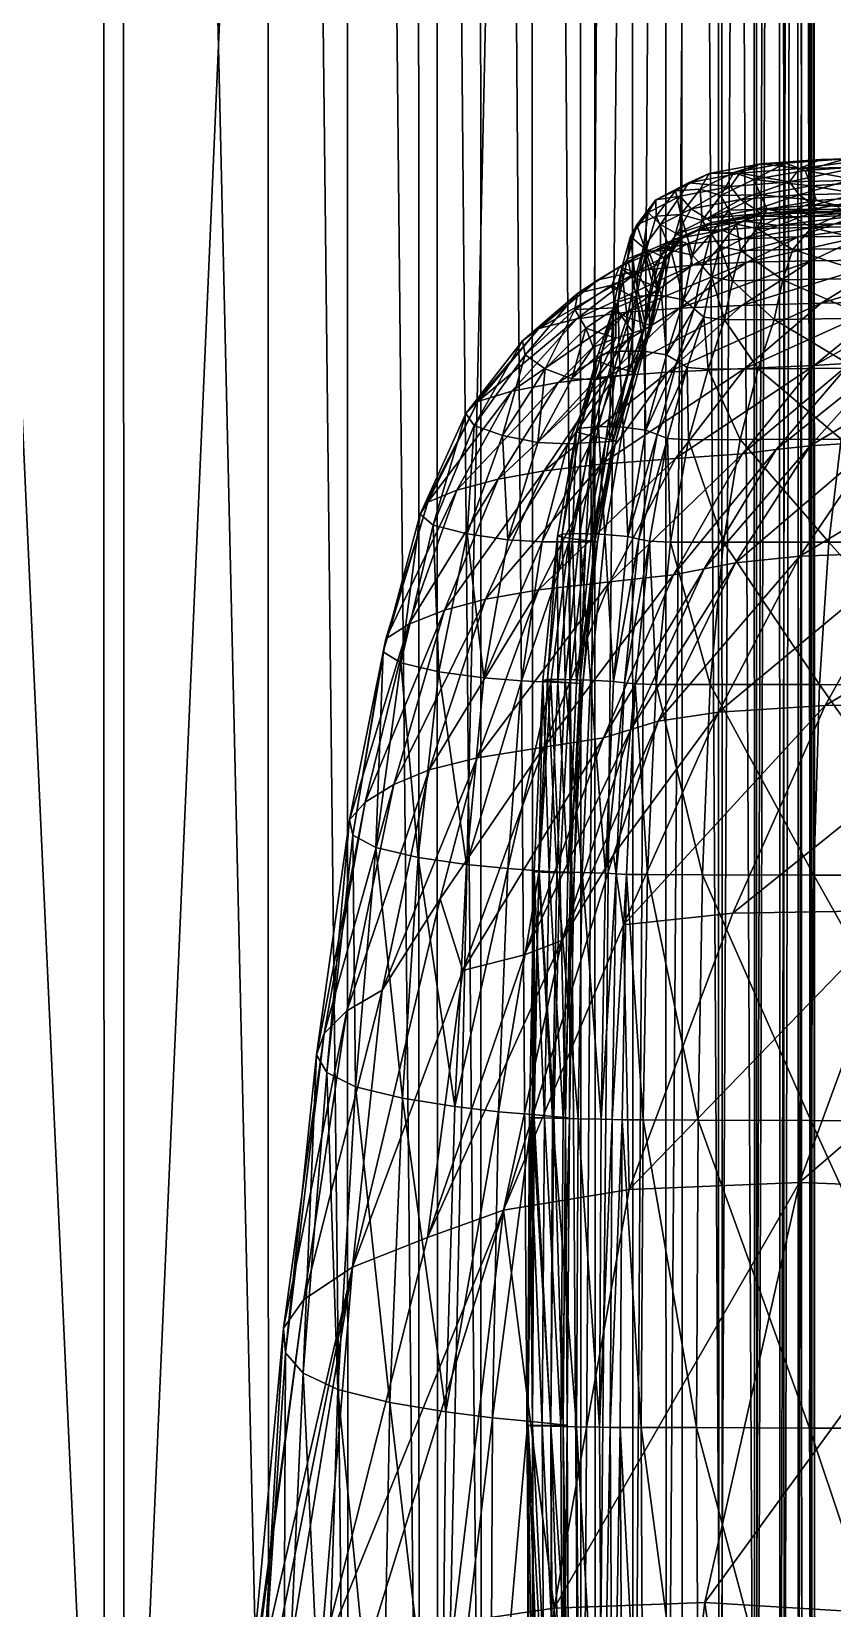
# Model space of a CAD drawing. Header units: centimetres. Extents: x -884 to 884, y -444 to 444.
# Drawn here: x -741.4 to -706.7, y 28.8 to 97.1 of the extents above; entities that cross this region are included whole.
import ezdxf

# ---------------------------------------------------------------- set-up
doc = ezdxf.new("R2010")
doc.units = ezdxf.units.CM
doc.layers.add('fabric', color=7, linetype='Continuous', true_color=0xb8e499)

msp = doc.modelspace()

# ---------------------------------------------------------------- meshes
at = {"layer": 'fabric', "color": 224, "true_color": 0xa00075}
mesh = msp.add_polyface(dxfattribs=at)
corners = [(-758.918, 312.622, -366.916), (-789.669, 312.624, -367.16), (-789.669, 2.63, -367.19), (-820.504, 312.623, -367.043), (-820.508, 2.63, -367.072), (-823.784, 312.623, 291.889), (-797.962, 312.625, 292.599), (-797.963, 2.63, 292.778), (-772.576, 312.622, 291.378), (-772.572, 2.63, 291.551), (-713.946, 312.604, -364.562), (-717.013, 312.605, -365.006), (-716.962, 2.63, -365.027), (-723.84, 312.608, -365.4), (-723.798, 2.63, -365.423), (-842.287, 312.617, -366.689), (-842.302, 2.63, -366.717), (-856.01, 312.611, -366.16), (-856.039, 2.63, -366.185), (-862.666, 312.606, -365.512), (-862.709, 2.63, -365.536), (-865.477, 312.605, -364.688), (-865.531, 2.63, -364.708), (-872.908, 312.605, 278.082), (-868.996, 312.607, 282.78), (-869.056, 2.63, 282.927), (-860.898, 312.611, 286.482), (-860.94, 2.63, 286.643), (-845.295, 312.617, 289.684), (-845.317, 2.63, 289.855), (-823.79, 2.63, 292.066), (-752.375, 312.616, 287.79), (-752.353, 2.63, 287.944), (-738.268, 312.609, 283.799), (-738.226, 2.63, 283.933), (-727.731, 312.605, 278.288), (-724.655, 312.607, 272.339), (-724.586, 2.63, 272.429), (-721.979, 312.611, 264.075), (-721.9, 2.63, 264.136), (-719.753, 312.616, 254.049), (-719.665, 2.63, 254.083), (-717.669, 312.62, 235.183), (-717.575, 2.63, 235.195), (-715.32, 2.63, 200.4), (-715.42, 312.623, 200.401), (-713.288, 312.624, 154.029), (-707.576, 2.63, -287.82), (-707.657, 312.623, -287.818), (-708.093, 312.62, -339.529), (-707.46, 2.63, -220.949), (-707.546, 312.624, -220.948), (-710.035, 312.611, -361.894), (-711.674, 312.606, -363.629), (-711.612, 2.63, -363.645), (-713.89, 2.63, -364.581), (-714.114, 421.617, -364.502), (-708.863, 312.615, -359.041), (-708.79, 2.63, -359.048), (-709.966, 2.63, -361.905), (-867.663, 312.606, -363.629), (-867.725, 2.63, -363.645), (-869.283, 312.611, -361.894), (-869.352, 2.63, -361.905), (-870.396, 312.615, -359.041), (-870.469, 2.63, -359.048), (-870.549, 312.62, -339.494), (-870.626, 2.63, -339.497), (-869.373, 2.63, -287.676), (-869.291, 312.623, -287.675), (-867.74, 312.624, -220.375), (-878.307, 312.624, 166.814), (-879.879, 312.623, 208.23), (-879.985, 2.63, 208.247), (-880.323, 312.62, 237.248), (-880.428, 2.63, 237.277), (-878.193, 312.611, 263.989), (-875.95, 312.607, 271.895), (-876.037, 2.63, 271.999), (-872.983, 2.63, 278.211), (-879.706, 312.616, 254.137), (-879.807, 2.63, 254.188), (-878.289, 2.63, 264.067), (-708.165, 2.63, -91.05), (-708.259, 312.624, -91.049), (-707.75, 312.624, -155.963), (-707.66, 2.63, -155.963), (-711.552, 312.625, 100.394), (-711.45, 2.63, 100.387), (-710.161, 312.625, 40.564), (-710.061, 2.63, 40.559), (-708.966, 2.63, -24.398), (-709.063, 312.624, -24.395), (-872.328, 312.625, 49.743), (-875.538, 312.625, 112.729), (-875.642, 2.63, 112.734), (-878.413, 2.63, 166.823), (-867.552, 2.63, -87.712), (-867.458, 312.624, -87.714), (-869.433, 312.625, -18.371), (-869.53, 2.63, -18.368), (-867.101, 2.63, -154.384), (-867.011, 312.624, -154.385), (-867.826, 2.63, -220.375), (-737.392, 312.615, -366.183), (-737.369, 2.63, -366.209), (-758.913, 2.63, -366.945), (-731.161, 312.605, 281.37), (-731.109, 2.63, 281.494), (-727.673, 2.63, 278.401)]
mesh.append_faces([[corners[k] for k in face] for face in [(0, 1, 2), (1, 3, 4), (5, 6, 7), (6, 8, 9), (10, 11, 12), (11, 13, 14), (3, 15, 16), (15, 17, 18), (17, 19, 20), (19, 21, 22), (23, 24, 25), (24, 26, 27), (26, 28, 29), (28, 5, 30), (8, 31, 32), (31, 33, 34), (35, 36, 37), (36, 38, 39), (38, 40, 41), (40, 42, 43), (44, 45, 46), (43, 42, 45), (47, 48, 49), (50, 51, 48), (52, 53, 54), (53, 10, 55), (56, 10, 53), (49, 57, 58), (57, 52, 59), (21, 60, 61), (60, 62, 63), (62, 64, 65), (64, 66, 67), (68, 69, 70), (67, 66, 69), (71, 72, 73), (72, 74, 75), (76, 77, 78), (77, 23, 79), (74, 80, 81), (80, 76, 82), (83, 84, 85), (86, 85, 51), (46, 87, 88), (87, 89, 90), (91, 92, 84), (90, 89, 92), (93, 94, 95), (94, 71, 96), (97, 98, 99), (100, 99, 93), (101, 102, 98), (103, 70, 102), (13, 104, 105), (104, 0, 106), (33, 107, 108), (107, 35, 109)]], dxfattribs={"vtx2": -1, "color": 224})
mesh = msp.add_polyface(dxfattribs=at)
corners = [(-789.669, 2.63, -367.19), (-758.913, 2.63, -366.945), (-758.918, 312.622, -366.916), (-820.508, 2.63, -367.072), (-789.669, 312.624, -367.16), (-797.963, 2.63, 292.778), (-823.79, 2.63, 292.066), (-823.784, 312.623, 291.889), (-772.572, 2.63, 291.551), (-797.962, 312.625, 292.599), (-716.962, 2.63, -365.027), (-713.89, 2.63, -364.581), (-713.946, 312.604, -364.562), (-723.798, 2.63, -365.423), (-717.013, 312.605, -365.006), (-842.302, 2.63, -366.717), (-820.504, 312.623, -367.043), (-856.039, 2.63, -366.185), (-842.287, 312.617, -366.689), (-862.709, 2.63, -365.536), (-856.01, 312.611, -366.16), (-865.531, 2.63, -364.708), (-862.666, 312.606, -365.512), (-869.056, 2.63, 282.927), (-872.983, 2.63, 278.211), (-872.908, 312.605, 278.082), (-860.94, 2.63, 286.643), (-868.996, 312.607, 282.78), (-845.317, 2.63, 289.855), (-860.898, 312.611, 286.482), (-845.295, 312.617, 289.684), (-752.353, 2.63, 287.944), (-772.576, 312.622, 291.378), (-738.226, 2.63, 283.933), (-752.375, 312.616, 287.79), (-724.586, 2.63, 272.429), (-727.673, 2.63, 278.401), (-727.731, 312.605, 278.288), (-721.9, 2.63, 264.136), (-724.655, 312.607, 272.339), (-719.665, 2.63, 254.083), (-721.979, 312.611, 264.075), (-717.575, 2.63, 235.195), (-719.753, 312.616, 254.049), (-713.288, 312.624, 154.029), (-713.185, 2.63, 154.022), (-715.32, 2.63, 200.4), (-715.42, 312.623, 200.401), (-708.093, 312.62, -339.529), (-708.016, 2.63, -339.533), (-707.576, 2.63, -287.82), (-707.657, 312.623, -287.818), (-707.46, 2.63, -220.949), (-711.612, 2.63, -363.645), (-709.966, 2.63, -361.905), (-710.035, 312.611, -361.894), (-711.674, 312.606, -363.629), (-708.79, 2.63, -359.048), (-708.863, 312.615, -359.041), (-867.725, 2.63, -363.645), (-865.477, 312.605, -364.688), (-869.352, 2.63, -361.905), (-867.663, 312.606, -363.629), (-870.469, 2.63, -359.048), (-869.283, 312.611, -361.894), (-870.626, 2.63, -339.497), (-870.396, 312.615, -359.041), (-867.74, 312.624, -220.375), (-867.826, 2.63, -220.375), (-869.373, 2.63, -287.676), (-869.291, 312.623, -287.675), (-879.985, 2.63, 208.247), (-878.413, 2.63, 166.823), (-878.307, 312.624, 166.814), (-880.428, 2.63, 237.277), (-879.879, 312.623, 208.23), (-876.037, 2.63, 271.999), (-878.289, 2.63, 264.067), (-878.193, 312.611, 263.989), (-875.95, 312.607, 271.895), (-879.807, 2.63, 254.188), (-880.323, 312.62, 237.248), (-879.706, 312.616, 254.137), (-707.75, 312.624, -155.963), (-707.66, 2.63, -155.963), (-708.165, 2.63, -91.05), (-707.546, 312.624, -220.948), (-711.45, 2.63, 100.387), (-710.061, 2.63, 40.559), (-711.552, 312.625, 100.394), (-708.259, 312.624, -91.049), (-708.966, 2.63, -24.398), (-709.063, 312.624, -24.395), (-875.642, 2.63, 112.734), (-872.43, 2.63, 49.747), (-872.328, 312.625, 49.743), (-875.538, 312.625, 112.729), (-869.433, 312.625, -18.371), (-869.53, 2.63, -18.368), (-867.552, 2.63, -87.712), (-867.458, 312.624, -87.714), (-867.101, 2.63, -154.384), (-867.011, 312.624, -154.385), (-737.369, 2.63, -366.209), (-723.84, 312.608, -365.4), (-737.392, 312.615, -366.183), (-731.109, 2.63, 281.494), (-738.268, 312.609, 283.799), (-731.161, 312.605, 281.37)]
mesh.append_faces([[corners[k] for k in face] for face in [(0, 1, 2), (3, 0, 4), (5, 6, 7), (8, 5, 9), (10, 11, 12), (13, 10, 14), (15, 3, 16), (17, 15, 18), (19, 17, 20), (21, 19, 22), (23, 24, 25), (26, 23, 27), (28, 26, 29), (6, 28, 30), (31, 8, 32), (33, 31, 34), (35, 36, 37), (38, 35, 39), (40, 38, 41), (42, 40, 43), (44, 45, 46), (47, 46, 42), (48, 49, 50), (51, 50, 52), (53, 54, 55), (11, 53, 56), (57, 49, 48), (54, 57, 58), (59, 21, 60), (61, 59, 62), (63, 61, 64), (65, 63, 66), (67, 68, 69), (70, 69, 65), (71, 72, 73), (74, 71, 75), (76, 77, 78), (24, 76, 79), (80, 74, 81), (77, 80, 82), (83, 84, 85), (86, 52, 84), (87, 45, 44), (88, 87, 89), (90, 85, 91), (92, 91, 88), (93, 94, 95), (72, 93, 96), (97, 98, 99), (95, 94, 98), (100, 99, 101), (102, 101, 68), (103, 13, 104), (1, 103, 105), (106, 33, 107), (36, 106, 108)]], dxfattribs={"vtx2": -1, "color": 224})
at = {"layer": 'fabric', "color": 66, "true_color": 0x638700}
mesh = msp.add_polyface(dxfattribs=at)
corners = [(-706.543, 89.545, 293.326), (-704.026, 89.712, 282.978), (-704.862, 89.912, 282.744), (-707.39, 89.745, 293.102), (-708.663, 89.176, 302.765), (-709.524, 89.373, 302.565), (-706.205, 89.215, 303.478), (-704.007, 89.584, 294.062), (-710.711, 90.928, 292.205), (-708.123, 91.127, 281.743), (-708.554, 90.553, 281.557), (-709.8, 91.33, 292.541), (-707.197, 91.521, 282.072), (-708.139, 89.984, 281.633), (-710.674, 89.79, 292.031), (-710.026, 89.359, 292.145), (-707.515, 89.545, 281.784), (-705.626, 90.042, 271.781), (-705.02, 89.598, 271.956), (-706.021, 90.614, 271.681), (-703.149, 90.606, 262.793), (-702.77, 90.031, 262.902), (-707.634, 90.375, 293.105), (-705.076, 90.542, 282.716), (-707.88, 91.045, 293.107), (-705.289, 91.215, 282.682), (-710.099, 90.655, 302.716), (-709.81, 89.996, 302.636), (-708.729, 91.366, 292.88), (-706.124, 91.546, 282.426), (-704.828, 89.411, 272.002), (-707.315, 89.36, 281.821), (-705.022, 89.302, 271.899), (-707.505, 89.249, 281.717), (-705.578, 91.186, 271.86), (-702.697, 91.175, 262.973), (-704.647, 91.573, 272.197), (-702.557, 90.58, 272.889), (-703.577, 91.592, 272.568), (-702.753, 91.256, 272.843)]
mesh.append_faces([[corners[k] for k in face] for face in [(0, 1, 2), (2, 3, 0), (4, 0, 3), (3, 5, 4), (0, 4, 6), (6, 7, 0), (1, 0, 7), (8, 9, 10), (9, 8, 11), (11, 12, 9), (10, 13, 14), (15, 14, 13), (13, 16, 15), (17, 18, 16), (16, 13, 17), (19, 17, 13), (13, 10, 19), (17, 19, 20), (18, 17, 21), (22, 3, 2), (2, 23, 22), (24, 22, 23), (23, 25, 24), (22, 24, 26), (26, 27, 22), (3, 22, 27), (27, 5, 3), (28, 29, 12), (12, 11, 28), (26, 24, 28), (29, 28, 24), (24, 25, 29), (30, 31, 16), (16, 18, 30), (31, 30, 32), (32, 33, 31), (15, 16, 31), (19, 34, 35), (34, 19, 10), (10, 9, 34), (36, 34, 9), (9, 12, 36), (25, 23, 37), (38, 36, 12), (12, 29, 38), (39, 38, 29), (29, 25, 39)]], dxfattribs={"vtx2": -1, "color": 66})
mesh = msp.add_polyface(dxfattribs=at)
corners = [(-709.524, 89.373, 302.565), (-710.845, 88.723, 309.698), (-709.968, 88.534, 309.858), (-714.34, 89.77, 309.295), (-712.922, 90.504, 301.854), (-713.293, 89.934, 301.589), (-713.484, 90.169, 309.703), (-712.036, 90.909, 302.214), (-708.554, 90.553, 281.557), (-711.117, 90.352, 291.995), (-710.711, 90.928, 292.205), (-709.8, 91.33, 292.541), (-712.815, 89.386, 301.554), (-714.145, 88.7, 308.781), (-713.435, 88.307, 308.729), (-712.138, 88.97, 301.605), (-710.674, 89.79, 292.031), (-710.026, 89.359, 292.145), (-711.181, 89.325, 309.891), (-709.81, 89.996, 302.636), (-711.524, 89.955, 310.105), (-710.099, 90.655, 302.716), (-712.343, 88.885, 315.578), (-711.952, 88.307, 315.199), (-709.041, 88.661, 280.954), (-711.476, 88.462, 291.304), (-710.518, 88.843, 291.793), (-712.574, 88.458, 301.228), (-712.084, 88.679, 301.495), (-709.997, 89.063, 292.063), (-712.749, 87.384, 319.437), (-713.265, 89.132, 315.568), (-712.418, 90.234, 310.008), (-710.968, 90.959, 302.538), (-714.331, 89.062, 315.272), (-708.729, 91.366, 292.88), (-711.917, 88.791, 301.603), (-713.201, 88.137, 308.686), (-709.817, 89.176, 292.168)]
mesh.append_faces([[corners[k] for k in face] for face in [(0, 1, 2), (3, 4, 5), (4, 3, 6), (6, 7, 4), (8, 9, 10), (4, 10, 9), (9, 5, 4), (10, 4, 7), (7, 11, 10), (5, 12, 13), (14, 13, 12), (12, 15, 14), (16, 17, 15), (15, 12, 16), (9, 16, 12), (12, 5, 9), (16, 9, 8), (18, 1, 0), (0, 19, 18), (20, 18, 19), (19, 21, 20), (18, 20, 22), (22, 23, 18), (1, 18, 23), (24, 25, 26), (27, 26, 25), (26, 27, 28), (28, 29, 26), (30, 22, 31), (32, 33, 7), (7, 6, 32), (31, 32, 6), (6, 34, 31), (32, 31, 22), (22, 20, 32), (33, 32, 20), (20, 21, 33), (33, 35, 11), (11, 7, 33), (35, 33, 21), (36, 37, 14), (14, 15, 36), (37, 36, 28), (38, 36, 15), (15, 17, 38), (36, 38, 29), (29, 28, 36)]], dxfattribs={"vtx2": -1, "color": 66})
mesh = msp.add_polyface(dxfattribs=at)
corners = [(-714.312, 85.849, 317.003), (-714.019, 87.091, 313.632), (-714.403, 86.905, 313.382), (-714.61, 85.711, 316.771), (-715.119, 86.582, 312.939), (-713.796, 87.817, 308.313), (-713.351, 88.028, 308.573), (-713.476, 88.078, 300.748), (-714.621, 87.451, 307.847), (-714.883, 87.485, 299.999), (-712.967, 87.87, 290.543), (-715.044, 86.709, 289.538), (-716.843, 86.317, 299.029), (-715.575, 87.226, 318.61), (-715.159, 88.69, 314.793), (-715.443, 88.181, 314.312), (-715.828, 86.79, 317.992), (-715.968, 85.361, 321.211), (-715.175, 85.601, 321.882), (-714.768, 87.543, 319.184), (-714.331, 89.062, 315.272), (-713.293, 89.934, 301.589), (-714.667, 89.22, 308.937), (-714.34, 89.77, 309.295), (-713.484, 90.169, 309.703), (-715.235, 86.376, 317.549), (-714.88, 87.705, 314.013), (-714.473, 86.062, 317.266), (-714.14, 87.345, 313.842), (-714.145, 88.7, 308.781), (-713.435, 88.307, 308.729), (-715.911, 86.879, 307.119), (-716.244, 86.075, 312.244), (-717.724, 85.739, 306.204), (-713.694, 87.599, 319.498), (-713.265, 89.132, 315.568), (-714.095, 85.63, 322.224), (-713.892, 87.19, 313.75), (-714.216, 85.926, 317.126), (-713.201, 88.137, 308.686)]
mesh.append_faces([[corners[k] for k in face] for face in [(0, 1, 2), (3, 2, 4), (5, 2, 1), (1, 6, 5), (7, 8, 5), (2, 5, 8), (8, 4, 2), (9, 10, 11), (11, 12, 9), (10, 9, 7), (13, 14, 15), (15, 16, 13), (17, 13, 16), (18, 19, 13), (14, 13, 19), (19, 20, 14), (21, 22, 23), (14, 23, 22), (22, 15, 14), (23, 14, 20), (20, 24, 23), (25, 16, 15), (15, 26, 25), (27, 25, 26), (26, 28, 27), (29, 30, 28), (28, 26, 29), (22, 29, 26), (26, 15, 22), (29, 22, 21), (31, 32, 4), (4, 8, 31), (9, 31, 8), (8, 7, 9), (31, 9, 12), (12, 33, 31), (32, 31, 33), (34, 35, 20), (20, 19, 34), (36, 34, 19), (19, 18, 36), (37, 38, 27), (27, 28, 37), (38, 37, 1), (1, 0, 38), (39, 37, 28), (6, 1, 37)]], dxfattribs={"vtx2": -1, "color": 66})
at = {"layer": 'fabric', "color": 192, "true_color": 0x7d00da}
mesh = msp.add_polyface(dxfattribs=at)
corners = [(-614.216, -52.223, -0.302), (-613.735, -43.698, -0.252), (-604.575, -43.701, 2.976), (-604.606, -52.226, 3.081), (-614.348, -60.756, -0.217), (-604.641, -60.759, 3.199), (-621.805, -60.752, -3.076), (-621.6, -52.218, -3.134), (-620.782, -43.692, -2.961), (-706.596, -55.507, 323.619), (-706.576, -72.92, 323.537), (-700.298, -72.925, 325.504), (-700.322, -55.514, 325.583), (-706.731, -36.513, 324.143), (-700.476, -36.521, 326.103), (-711.722, -36.499, 322.625), (-711.601, -55.496, 322.097), (-711.585, -72.913, 322.015), (-612.369, -27.909, -0.17), (-613.079, -19.055, -1.121), (-604.281, -19.06, 1.988), (-604.471, -27.912, 2.626), (-611.822, -32.759, 0.327), (-604.554, -32.763, 2.906), (-617.46, -32.754, -1.866), (-618.473, -27.903, -2.537), (-619.85, -19.049, -3.737), (-612.607, -37.616, 0.129), (-604.573, -37.619, 2.97), (-618.816, -37.611, -2.273), (-693.241, 89.87, 275.572), (-695.926, 89.835, 285.328), (-689.003, 89.889, 287.446), (-686.126, 89.923, 277.753), (-690.5, 89.837, 266.69), (-683.482, 89.888, 268.845), (-696.071, 89.757, 265.063), (-698.886, 89.787, 273.93), (-701.428, 89.751, 283.734), (-682.47, 89.691, 240.99), (-684.774, 89.75, 251.013), (-678.742, 89.794, 252.874), (-675.826, 89.736, 243.047), (-679.924, 89.612, 229.238), (-672.419, 89.659, 231.569), (-685.852, 89.537, 227.465), (-687.753, 89.62, 239.422), (-689.599, 89.681, 249.59)]
mesh.append_faces([[corners[k] for k in face] for face in [(0, 1, 2), (2, 3, 0), (4, 0, 3), (3, 5, 4), (0, 4, 6), (6, 7, 0), (1, 0, 7), (7, 8, 1), (9, 10, 11), (11, 12, 9), (13, 9, 12), (12, 14, 13), (9, 13, 15), (15, 16, 9), (10, 9, 16), (16, 17, 10), (18, 19, 20), (20, 21, 18), (22, 18, 21), (21, 23, 22), (18, 22, 24), (24, 25, 18), (19, 18, 25), (25, 26, 19), (27, 22, 23), (23, 28, 27), (1, 27, 28), (28, 2, 1), (27, 1, 8), (8, 29, 27), (22, 27, 29), (29, 24, 22), (30, 31, 32), (32, 33, 30), (34, 30, 33), (33, 35, 34), (30, 34, 36), (36, 37, 30), (31, 30, 37), (37, 38, 31), (39, 40, 41), (41, 42, 39), (43, 39, 42), (42, 44, 43), (39, 43, 45), (45, 46, 39), (40, 39, 46), (46, 47, 40)]], dxfattribs={"vtx2": -1, "color": 192})
at = {"layer": 'fabric', "color": 66, "true_color": 0x638700}
mesh = msp.add_polyface(dxfattribs=at)
corners = [(-713.828, 82.306, 257.86), (-710.619, 85.201, 259.183), (-707.19, 85.293, 251.703), (-712.574, 88.458, 301.228), (-713.796, 87.817, 308.313), (-713.351, 88.028, 308.573), (-712.084, 88.679, 301.495), (-713.476, 88.078, 300.748), (-712.967, 87.87, 290.543), (-710.588, 88.083, 280.188), (-712.751, 86.95, 279.164), (-715.044, 86.709, 289.538), (-711.476, 88.462, 291.304), (-709.041, 88.661, 280.954), (-712.072, 82.436, 322.465), (-711.369, 84.572, 320.777), (-712.268, 84.687, 320.762), (-709.908, 82.452, 323.133), (-709.227, 84.599, 321.431), (-711.027, 86.272, 318.44), (-710.682, 87.579, 314.963), (-711.572, 87.753, 314.852), (-711.923, 86.42, 318.38), (-708.84, 86.306, 319.093), (-709.968, 88.534, 309.858), (-710.845, 88.723, 309.698), (-708.411, 87.617, 315.629), (-711.952, 88.307, 315.199), (-712.328, 86.891, 318.889), (-712.749, 87.384, 319.437), (-712.343, 88.885, 315.578), (-713.132, 85.448, 322.11), (-712.69, 85.056, 321.415), (-713.42, 82.783, 323.23), (-713.883, 83.07, 324.024), (-713.694, 87.599, 319.498), (-714.095, 85.63, 322.224), (-713.265, 89.132, 315.568), (-714.14, 87.345, 313.842), (-713.435, 88.307, 308.729), (-713.201, 88.137, 308.686), (-713.892, 87.19, 313.75), (-713.316, 85.09, 268.049), (-710.385, 87.071, 269.339), (-707.622, 87.126, 260.481), (-716.425, 82.118, 266.744), (-715.592, 84.913, 277.896), (-708.168, 88.172, 270.37)]
mesh.append_faces([[corners[k] for k in face] for face in [(0, 1, 2), (3, 4, 5), (5, 6, 3), (4, 3, 7), (8, 9, 10), (10, 11, 8), (7, 12, 8), (9, 8, 12), (12, 13, 9), (14, 15, 16), (17, 18, 15), (19, 20, 21), (21, 22, 19), (15, 19, 22), (22, 16, 15), (19, 15, 18), (18, 23, 19), (20, 19, 23), (20, 24, 25), (25, 21, 20), (24, 20, 26), (27, 21, 25), (28, 22, 21), (21, 27, 28), (29, 28, 27), (27, 30, 29), (28, 29, 31), (31, 32, 28), (22, 28, 32), (32, 16, 22), (16, 32, 33), (34, 33, 32), (32, 31, 34), (12, 7, 3), (35, 36, 31), (31, 29, 35), (37, 35, 29), (38, 39, 40), (6, 5, 40), (41, 40, 5), (42, 43, 44), (44, 1, 42), (45, 42, 1), (43, 42, 46), (46, 10, 43), (47, 43, 10), (10, 9, 47)]], dxfattribs={"vtx2": -1, "color": 66})
mesh = msp.add_polyface(dxfattribs=at)
corners = [(-707.19, 85.293, 251.703), (-704.135, 87.169, 253.008), (-701.016, 87.194, 245.088), (-710.619, 85.201, 259.183), (-707.622, 87.126, 260.481), (-701.852, 88.208, 254.042), (-698.707, 88.206, 246.12), (-705.369, 88.194, 261.514), (-703.774, 88.736, 262.277), (-700.242, 88.734, 254.803), (-708.84, 86.306, 319.093), (-708.411, 87.617, 315.629), (-710.682, 87.579, 314.963), (-709.968, 88.534, 309.858), (-708.663, 89.176, 302.765), (-709.524, 89.373, 302.565), (-707.603, 88.573, 310.545), (-706.205, 89.215, 303.478), (-702.749, 89.085, 262.767), (-699.207, 89.073, 255.292), (-702.189, 89.288, 263.037), (-710.518, 88.843, 291.793), (-708.046, 89.033, 281.446), (-709.041, 88.661, 280.954), (-709.997, 89.063, 292.063), (-707.505, 89.249, 281.717), (-704.564, 86.378, 320.365), (-703.891, 87.698, 316.946), (-699.26, 86.424, 322.008), (-698.27, 87.749, 318.671), (-702.803, 88.658, 311.933), (-701.128, 89.301, 304.944), (-707.315, 89.36, 281.821), (-709.817, 89.176, 292.168), (-710.026, 89.359, 292.145), (-708.168, 88.172, 270.37), (-706.59, 88.732, 271.136), (-710.385, 87.071, 269.339), (-710.588, 88.083, 280.188), (-705.576, 89.093, 271.628), (-705.022, 89.302, 271.899), (-697.691, 87.179, 222.884), (-700.876, 85.436, 221.572), (-702.502, 85.408, 233.575), (-704.12, 85.363, 243.777), (-699.356, 87.196, 234.887)]
mesh.append_faces([[corners[k] for k in face] for face in [(0, 1, 2), (3, 4, 1), (5, 6, 2), (2, 1, 5), (7, 5, 1), (1, 4, 7), (5, 7, 8), (8, 9, 5), (10, 11, 12), (13, 14, 15), (11, 16, 13), (14, 13, 16), (16, 17, 14), (18, 19, 9), (9, 8, 18), (19, 18, 20), (21, 22, 23), (22, 21, 24), (24, 25, 22), (26, 27, 11), (11, 10, 26), (27, 26, 28), (28, 29, 27), (30, 31, 17), (17, 16, 30), (27, 30, 16), (16, 11, 27), (30, 27, 29), (32, 33, 34), (33, 32, 25), (25, 24, 33), (35, 36, 8), (8, 7, 35), (37, 35, 7), (7, 4, 37), (36, 35, 38), (38, 23, 36), (39, 40, 20), (20, 18, 39), (36, 39, 18), (18, 8, 36), (39, 36, 23), (23, 22, 39), (40, 39, 22), (22, 25, 40), (41, 42, 43), (44, 2, 45)]], dxfattribs={"vtx2": -1, "color": 66})
mesh = msp.add_polyface(dxfattribs=at)
corners = [(-717.76, 84.622, 288.317), (-715.044, 86.709, 289.538), (-712.751, 86.95, 279.164), (-715.592, 84.913, 277.896), (-720.579, 81.494, 287.118), (-719.407, 84.21, 297.887), (-716.843, 86.317, 299.029), (-719.138, 82.45, 314.635), (-717.37, 84.213, 315.059), (-717.847, 85.023, 311.426), (-720.12, 83.669, 305.179), (-717.724, 85.739, 306.204), (-719.997, 83.061, 310.619), (-714.61, 85.711, 316.771), (-714.859, 84.165, 318.964), (-714.616, 84.25, 319.208), (-714.312, 85.849, 317.003), (-714.403, 86.905, 313.382), (-715.119, 86.582, 312.939), (-715.175, 85.473, 316.363), (-715.326, 84.02, 318.539), (-716.713, 83.075, 323.061), (-715.968, 85.361, 321.211), (-716.196, 85.017, 320.466), (-716.922, 82.833, 322.224), (-715.935, 83.228, 323.805), (-715.175, 85.601, 321.882), (-715.828, 86.79, 317.992), (-715.575, 87.226, 318.61), (-715.582, 84.677, 319.902), (-716.291, 82.573, 321.579), (-714.804, 84.415, 319.526), (-715.501, 82.365, 321.144), (-715.235, 86.376, 317.549), (-714.473, 86.062, 317.266), (-716.072, 85.097, 315.714), (-716.075, 83.788, 317.855), (-716.244, 86.075, 312.244), (-717.059, 83.397, 316.869), (-714.856, 83.223, 324.171), (-714.095, 85.63, 322.224), (-713.883, 83.07, 324.024), (-713.132, 85.448, 322.11), (-714.54, 84.303, 319.345), (-714.216, 85.926, 317.126), (-718.576, 81.86, 276.627), (-713.316, 85.09, 268.049)]
mesh.append_faces([[corners[k] for k in face] for face in [(0, 1, 2), (2, 3, 0), (4, 0, 3), (1, 0, 5), (5, 6, 1), (7, 8, 9), (10, 11, 6), (6, 5, 10), (11, 10, 12), (12, 9, 11), (13, 14, 15), (15, 16, 13), (17, 13, 16), (18, 19, 13), (14, 13, 19), (19, 20, 14), (21, 22, 23), (23, 24, 21), (22, 21, 25), (25, 26, 22), (27, 23, 22), (28, 22, 26), (23, 29, 30), (29, 31, 32), (33, 34, 31), (31, 29, 33), (27, 33, 29), (29, 23, 27), (35, 36, 20), (20, 19, 35), (37, 35, 19), (19, 18, 37), (35, 37, 9), (9, 8, 35), (36, 35, 8), (8, 38, 36), (11, 9, 37), (39, 40, 26), (26, 25, 39), (40, 39, 41), (41, 42, 40), (32, 31, 43), (44, 43, 31), (31, 34, 44), (43, 44, 16), (16, 15, 43), (45, 3, 46)]], dxfattribs={"vtx2": -1, "color": 66})
mesh = msp.add_polyface(dxfattribs=at)
corners = [(-697.785, 85.453, 208.246), (-701.353, 82.88, 206.874), (-704.375, 82.792, 220.207), (-700.876, 85.436, 221.572), (-704.743, 79.305, 205.668), (-696.097, 82.875, 189.398), (-708.115, 74.341, 204.571), (-699.696, 79.382, 188.141), (-703.311, 74.514, 186.983), (-710.899, 74.059, 217.952), (-707.664, 79.128, 219.02), (-695.905, 74.448, 162.308), (-699.816, 67.892, 161.184), (-707.017, 67.881, 185.895), (-701.016, 87.194, 245.088), (-704.12, 85.363, 243.777), (-707.19, 85.293, 251.703), (-710.484, 82.466, 250.364), (-707.489, 82.598, 242.426), (-704.135, 87.169, 253.008), (-710.619, 85.201, 259.183), (-705.695, 82.486, 324.432), (-705.079, 84.656, 322.692), (-709.227, 84.599, 321.431), (-709.908, 82.452, 323.133), (-706.317, 79.408, 325.691), (-710.699, 79.396, 324.333), (-700.865, 79.416, 327.415), (-700.469, 82.508, 326.08), (-699.941, 84.691, 324.302), (-706.85, 74.959, 326.578), (-711.417, 74.959, 325.164), (-707.256, 68.788, 327.167), (-701.345, 68.783, 329.032), (-701.151, 74.959, 328.379), (-704.564, 86.378, 320.365), (-708.84, 86.306, 319.093), (-699.26, 86.424, 322.008), (-705.937, 82.703, 232.216), (-702.502, 85.408, 233.575), (-699.356, 87.196, 234.887), (-709.133, 78.961, 231.045), (-712.243, 73.801, 230.003), (-710.593, 78.783, 241.273), (-711.629, 67.599, 203.523)]
mesh.append_faces([[corners[k] for k in face] for face in [(0, 1, 2), (2, 3, 0), (4, 1, 5), (6, 4, 7), (7, 8, 6), (4, 6, 9), (9, 10, 4), (1, 4, 10), (10, 2, 1), (11, 12, 13), (13, 8, 11), (14, 15, 16), (17, 16, 15), (15, 18, 17), (19, 16, 20), (21, 22, 23), (23, 24, 21), (25, 21, 24), (24, 26, 25), (21, 25, 27), (27, 28, 21), (22, 21, 28), (28, 29, 22), (30, 25, 26), (26, 31, 30), (32, 30, 31), (30, 32, 33), (33, 34, 30), (25, 30, 34), (34, 27, 25), (22, 35, 36), (36, 23, 22), (35, 22, 29), (29, 37, 35), (38, 39, 3), (3, 2, 38), (39, 38, 18), (18, 15, 39), (40, 39, 15), (41, 38, 2), (2, 10, 41), (42, 41, 10), (38, 41, 43), (43, 18, 38), (44, 6, 8), (8, 13, 44)]], dxfattribs={"vtx2": -1, "color": 66})
mesh = msp.add_polyface(dxfattribs=at)
corners = [(-716.932, 81.99, 318.995), (-717.973, 82.028, 317.377), (-719.453, 79.27, 317.592), (-718.155, 79.214, 319.561), (-716.106, 82.119, 319.886), (-717.154, 79.268, 320.706), (-716.075, 83.788, 317.855), (-717.059, 83.397, 316.869), (-719.256, 74.971, 319.982), (-720.746, 75.059, 317.779), (-715.592, 84.913, 277.896), (-718.576, 81.86, 276.627), (-720.579, 81.494, 287.118), (-717.76, 84.622, 288.317), (-722.04, 81.041, 296.798), (-719.407, 84.21, 297.887), (-722.962, 77.209, 286.178), (-721.164, 77.68, 275.6), (-724.209, 76.684, 295.986), (-717.847, 85.023, 311.426), (-719.997, 83.061, 310.619), (-719.138, 82.45, 314.635), (-720.983, 79.564, 314.393), (-722.203, 80.011, 309.949), (-717.37, 84.213, 315.059), (-722.513, 75.311, 314.284), (-723.973, 75.692, 309.545), (-722.568, 80.525, 304.246), (-720.12, 83.669, 305.179), (-724.542, 76.164, 303.61), (-717.597, 79.882, 324.336), (-716.713, 83.075, 323.061), (-716.922, 82.833, 322.224), (-717.793, 79.735, 323.44), (-716.828, 79.958, 325.129), (-718.402, 75.295, 325.214), (-718.594, 75.215, 324.287), (-717.632, 75.325, 326.029), (-717.945, 75.102, 323.568), (-717.15, 79.552, 322.746), (-717.139, 75.003, 323.081), (-716.425, 82.118, 266.744), (-719.176, 78.041, 265.667)]
mesh.append_faces([[corners[k] for k in face] for face in [(0, 1, 2), (2, 3, 0), (4, 0, 3), (3, 5, 4), (6, 7, 1), (5, 3, 8), (9, 8, 3), (3, 2, 9), (10, 11, 12), (13, 12, 14), (14, 15, 13), (16, 12, 11), (11, 17, 16), (12, 16, 18), (18, 14, 12), (19, 20, 21), (22, 21, 20), (20, 23, 22), (21, 22, 2), (2, 1, 21), (24, 21, 1), (1, 7, 24), (25, 22, 23), (23, 26, 25), (22, 25, 9), (9, 2, 22), (27, 28, 15), (15, 14, 27), (28, 27, 23), (23, 20, 28), (29, 27, 14), (14, 18, 29), (27, 29, 26), (26, 23, 27), (30, 31, 32), (32, 33, 30), (31, 30, 34), (35, 30, 33), (33, 36, 35), (30, 35, 37), (37, 34, 30), (38, 36, 33), (33, 39, 38), (40, 38, 39), (39, 33, 32), (41, 42, 17), (17, 11, 41)]], dxfattribs={"vtx2": -1, "color": 66})
mesh = msp.add_polyface(dxfattribs=at)
corners = [(-716.932, 81.99, 318.995), (-716.106, 82.119, 319.886), (-715.326, 84.02, 318.539), (-716.075, 83.788, 317.855), (-717.973, 82.028, 317.377), (-707.19, 85.293, 251.703), (-710.484, 82.466, 250.364), (-713.828, 82.306, 257.86), (-713.485, 78.573, 249.232), (-707.489, 82.598, 242.426), (-710.593, 78.783, 241.273), (-716.712, 78.327, 256.754), (-712.268, 84.687, 320.762), (-712.979, 82.519, 322.479), (-712.072, 82.436, 322.465), (-712.922, 79.39, 323.643), (-713.836, 79.445, 323.676), (-710.699, 79.396, 324.333), (-709.908, 82.452, 323.133), (-711.369, 84.572, 320.777), (-716.828, 79.958, 325.129), (-715.935, 83.228, 323.805), (-716.713, 83.075, 323.061), (-716.291, 82.573, 321.579), (-715.501, 82.365, 321.144), (-716.351, 79.399, 322.277), (-717.15, 79.552, 322.746), (-716.922, 82.833, 322.224), (-716.196, 85.017, 320.466), (-715.582, 84.677, 319.902), (-713.42, 82.783, 323.23), (-713.883, 83.07, 324.024), (-714.768, 79.805, 325.342), (-714.291, 79.613, 324.487), (-715.587, 82.198, 320.447), (-714.859, 84.165, 318.964), (-716.519, 79.301, 321.434), (-717.154, 79.268, 320.706), (-716.182, 79.322, 321.849), (-715.316, 82.246, 320.767), (-714.616, 84.25, 319.208), (-715.749, 79.926, 325.51), (-714.856, 83.223, 324.171), (-715.232, 82.279, 320.936), (-716.077, 79.338, 322.054), (-714.54, 84.303, 319.345), (-710.619, 85.201, 259.183), (-716.425, 82.118, 266.744), (-713.316, 85.09, 268.049), (-718.576, 81.86, 276.627), (-719.176, 78.041, 265.667)]
mesh.append_faces([[corners[k] for k in face] for face in [(0, 1, 2), (2, 3, 0), (4, 0, 3), (5, 6, 7), (8, 6, 9), (9, 10, 8), (6, 8, 11), (11, 7, 6), (12, 13, 14), (15, 14, 13), (13, 16, 15), (14, 15, 17), (17, 18, 14), (19, 14, 18), (20, 21, 22), (23, 24, 25), (25, 26, 23), (27, 23, 26), (23, 27, 28), (24, 23, 29), (30, 13, 12), (30, 31, 32), (32, 33, 30), (13, 30, 33), (33, 16, 13), (34, 35, 2), (2, 1, 34), (36, 34, 1), (1, 37, 36), (34, 36, 38), (38, 39, 34), (35, 34, 39), (39, 40, 35), (41, 42, 21), (21, 20, 41), (42, 41, 32), (32, 31, 42), (43, 44, 25), (25, 24, 43), (45, 43, 24), (43, 45, 40), (40, 39, 43), (44, 43, 39), (39, 38, 44), (46, 7, 47), (48, 47, 49), (50, 47, 7)]], dxfattribs={"vtx2": -1, "color": 66})
mesh = msp.add_polyface(dxfattribs=at)
corners = [(-712.243, 73.801, 230.003), (-715.421, 66.841, 229.029), (-716.601, 66.479, 239.318), (-713.58, 73.536, 240.257), (-710.899, 74.059, 217.952), (-714.235, 67.201, 216.943), (-716.339, 73.235, 248.247), (-713.485, 78.573, 249.232), (-710.593, 78.783, 241.273), (-719.416, 72.89, 255.804), (-716.712, 78.327, 256.754), (-713.703, 74.959, 324.455), (-712.922, 79.39, 323.643), (-713.836, 79.445, 323.676), (-714.619, 74.991, 324.498), (-714.325, 68.798, 324.984), (-715.24, 68.814, 325.03), (-711.984, 68.795, 325.707), (-711.417, 74.959, 325.164), (-710.699, 79.396, 324.333), (-717.15, 79.552, 322.746), (-716.351, 79.399, 322.277), (-717.139, 75.003, 323.081), (-715.076, 75.088, 325.337), (-714.291, 79.613, 324.487), (-715.557, 75.202, 326.225), (-714.768, 79.805, 325.342), (-716.17, 68.921, 326.783), (-715.691, 68.862, 325.881), (-717.377, 74.962, 322.142), (-716.519, 79.301, 321.434), (-717.154, 79.268, 320.706), (-716.986, 74.962, 322.621), (-716.182, 79.322, 321.849), (-707.256, 68.788, 327.167), (-716.546, 75.287, 326.41), (-715.749, 79.926, 325.51), (-716.828, 79.958, 325.129), (-717.632, 75.325, 326.029), (-717.166, 68.975, 326.982), (-716.077, 79.338, 322.054), (-716.863, 74.966, 322.85), (-713.828, 82.306, 257.86), (-719.176, 78.041, 265.667), (-719.192, 66.078, 247.349), (-707.664, 79.128, 219.02), (-709.133, 78.961, 231.045), (-708.115, 74.341, 204.571), (-711.629, 67.599, 203.523)]
mesh.append_faces([[corners[k] for k in face] for face in [(0, 1, 2), (2, 3, 0), (1, 0, 4), (4, 5, 1), (6, 7, 8), (8, 3, 6), (7, 6, 9), (9, 10, 7), (11, 12, 13), (13, 14, 11), (15, 11, 14), (14, 16, 15), (11, 15, 17), (17, 18, 11), (12, 11, 18), (18, 19, 12), (20, 21, 22), (23, 14, 13), (13, 24, 23), (25, 23, 24), (24, 26, 25), (23, 25, 27), (27, 28, 23), (14, 23, 28), (28, 16, 14), (29, 30, 31), (30, 29, 32), (32, 33, 30), (18, 17, 34), (35, 36, 37), (37, 38, 35), (35, 39, 27), (27, 25, 35), (36, 35, 25), (25, 26, 36), (40, 41, 22), (22, 21, 40), (41, 40, 33), (33, 32, 41), (42, 10, 43), (44, 6, 3), (3, 2, 44), (45, 4, 0), (46, 0, 3), (3, 8, 46), (47, 48, 5), (5, 4, 47)]], dxfattribs={"vtx2": -1, "color": 66})
mesh = msp.add_polyface(dxfattribs=at)
corners = [(-719.256, 74.971, 319.982), (-720.746, 75.059, 317.779), (-721.792, 69.076, 317.911), (-720.151, 68.946, 320.267), (-718.11, 74.966, 321.3), (-718.883, 68.893, 321.701), (-717.154, 79.268, 320.706), (-725.035, 71.4, 285.428), (-722.962, 77.209, 286.178), (-721.164, 77.68, 275.6), (-723.489, 72.005, 274.753), (-726.025, 70.77, 295.369), (-724.209, 76.684, 295.986), (-723.728, 69.342, 314.229), (-722.513, 75.311, 314.284), (-723.973, 75.692, 309.545), (-725.372, 69.725, 309.289), (-726.138, 70.206, 303.163), (-724.542, 76.164, 303.61), (-725.685, 64.467, 274.026), (-721.708, 72.491, 264.759), (-724.159, 65.096, 263.961), (-719.416, 72.89, 255.804), (-727.602, 62.928, 294.864), (-726.922, 63.702, 284.801), (-719.038, 69.003, 325.787), (-718.402, 75.295, 325.214), (-718.594, 75.215, 324.287), (-719.232, 68.968, 324.848), (-718.261, 69.007, 326.607), (-717.632, 75.325, 326.029), (-717.945, 75.102, 323.568), (-717.139, 75.003, 323.081), (-717.772, 68.855, 323.621), (-718.581, 68.909, 324.117), (-717.377, 74.962, 322.142), (-718.07, 68.859, 322.621), (-717.633, 68.841, 323.144), (-716.986, 74.962, 322.621), (-717.166, 68.975, 326.982), (-716.546, 75.287, 326.41), (-716.863, 74.966, 322.85), (-717.495, 68.836, 323.387), (-719.176, 78.041, 265.667), (-716.712, 78.327, 256.754), (-716.339, 73.235, 248.247), (-719.192, 66.078, 247.349), (-722.082, 65.621, 254.953)]
mesh.append_faces([[corners[k] for k in face] for face in [(0, 1, 2), (2, 3, 0), (4, 0, 3), (3, 5, 4), (0, 4, 6), (7, 8, 9), (9, 10, 7), (8, 7, 11), (11, 12, 8), (13, 14, 15), (15, 16, 13), (14, 13, 2), (2, 1, 14), (17, 18, 12), (12, 11, 17), (18, 17, 16), (16, 15, 18), (19, 10, 20), (21, 20, 22), (23, 11, 7), (24, 7, 10), (25, 26, 27), (27, 28, 25), (26, 25, 29), (29, 30, 26), (31, 32, 33), (33, 34, 31), (27, 31, 34), (34, 28, 27), (6, 4, 35), (36, 35, 4), (4, 5, 36), (35, 36, 37), (37, 38, 35), (39, 40, 30), (30, 29, 39), (41, 42, 33), (33, 32, 41), (42, 41, 38), (38, 37, 42), (20, 43, 44), (44, 22, 20), (43, 20, 10), (10, 9, 43), (45, 46, 47), (47, 22, 45)]], dxfattribs={"vtx2": -1, "color": 66})
mesh = msp.add_polyface(dxfattribs=at)
corners = [(-720.754, 60.825, 320.426), (-722.53, 61.001, 317.961), (-723.047, 50.516, 317.947), (-719.385, 60.731, 321.944), (-721.149, 50.296, 320.487), (-718.883, 68.893, 321.701), (-720.151, 68.946, 320.267), (-721.792, 69.076, 317.911), (-724.63, 61.307, 314.147), (-723.728, 69.342, 314.229), (-725.372, 69.725, 309.289), (-726.467, 61.735, 309.064), (-725.308, 50.875, 314.042), (-727.347, 51.367, 308.858), (-727.454, 62.274, 302.794), (-726.138, 70.206, 303.163), (-726.025, 70.77, 295.369), (-727.602, 62.928, 294.864), (-728.579, 51.99, 302.479), (-729.023, 52.757, 294.436), (-724.159, 65.096, 263.961), (-726.192, 55.553, 261.195), (-727.722, 54.656, 272.869), (-725.685, 64.467, 274.026), (-721.708, 72.491, 264.759), (-719.416, 72.89, 255.804), (-722.082, 65.621, 254.953), (-723.67, 59.513, 254.847), (-726.922, 63.702, 284.801), (-728.702, 53.685, 284.258), (-725.035, 71.4, 285.428), (-723.489, 72.005, 274.753), (-719.412, 60.692, 326.147), (-719.038, 69.003, 325.787), (-719.232, 68.968, 324.848), (-719.612, 60.684, 325.203), (-719.601, 50.035, 326.349), (-718.809, 50.018, 327.167), (-718.628, 60.683, 326.968), (-718.261, 69.007, 326.607), (-718.963, 60.657, 324.466), (-719.164, 50.032, 324.663), (-718.581, 68.909, 324.117), (-718.155, 60.631, 323.964), (-718.504, 60.67, 322.92), (-718.754, 50.085, 323.081), (-719.192, 66.078, 247.349), (-722.689, 56.414, 248.681), (-716.601, 66.479, 239.318), (-720.025, 57.091, 238.052)]
mesh.append_faces([[corners[k] for k in face] for face in [(0, 1, 2), (3, 0, 4), (0, 3, 5), (5, 6, 0), (1, 0, 6), (6, 7, 1), (2, 1, 8), (9, 8, 1), (1, 7, 9), (8, 9, 10), (10, 11, 8), (12, 8, 11), (13, 11, 14), (15, 14, 11), (11, 10, 15), (14, 15, 16), (16, 17, 14), (18, 14, 17), (17, 19, 18), (20, 21, 22), (22, 23, 20), (24, 20, 23), (25, 26, 20), (21, 20, 26), (26, 27, 21), (28, 29, 19), (19, 17, 28), (30, 28, 17), (31, 23, 28), (29, 28, 23), (23, 22, 29), (32, 33, 34), (34, 35, 32), (36, 32, 35), (37, 38, 32), (33, 32, 38), (38, 39, 33), (35, 40, 41), (40, 35, 34), (34, 42, 40), (43, 40, 42), (5, 3, 44), (45, 44, 3), (46, 47, 27), (27, 26, 46), (47, 46, 48), (48, 49, 47)]], dxfattribs={"vtx2": -1, "color": 66})
mesh = msp.add_polyface(dxfattribs=at)
corners = [(-716.174, 61.415, 215.846), (-715.748, 58.391, 205.546), (-720.936, 46.026, 213.663), (-715.493, 46.932, 186.812), (-715.421, 66.841, 229.029), (-718.405, 57.707, 224.717), (-720.025, 57.091, 238.052), (-716.601, 66.479, 239.318), (-714.235, 67.201, 216.943), (-718.963, 60.657, 324.466), (-718.155, 60.631, 323.964), (-718.359, 50.021, 324.156), (-718.581, 68.909, 324.117), (-717.772, 68.855, 323.621), (-716.527, 60.621, 327.128), (-716.055, 60.591, 326.218), (-715.691, 68.862, 325.881), (-716.17, 68.921, 326.783), (-716.703, 49.97, 327.313), (-716.239, 49.955, 326.4), (-715.611, 60.57, 325.363), (-715.804, 49.945, 325.542), (-716.317, 36.631, 326.476), (-715.89, 36.629, 325.616), (-716.773, 36.637, 327.393), (-718.356, 36.74, 323.739), (-718.247, 50.039, 323.658), (-718.754, 50.085, 323.081), (-718.504, 60.67, 322.92), (-718.07, 68.859, 322.621), (-718.883, 68.893, 321.701), (-718.029, 60.636, 323.475), (-717.633, 68.841, 323.144), (-717.77, 36.655, 327.615), (-717.701, 49.994, 327.528), (-718.809, 50.018, 327.167), (-718.881, 36.679, 327.261), (-717.525, 60.655, 327.336), (-717.166, 68.975, 326.982), (-718.261, 69.007, 326.607), (-718.628, 60.683, 326.968), (-718.084, 50.021, 323.919), (-718.183, 36.718, 324.005), (-718.456, 36.716, 324.244), (-717.878, 60.624, 323.728), (-717.495, 68.836, 323.387)]
mesh.append_faces([[corners[k] for k in face] for face in [(0, 1, 2), (3, 2, 1), (4, 5, 6), (6, 7, 4), (5, 4, 8), (8, 0, 5), (9, 10, 11), (12, 13, 10), (14, 15, 16), (16, 17, 14), (15, 14, 18), (18, 19, 15), (20, 15, 19), (19, 21, 20), (22, 23, 21), (21, 19, 22), (24, 22, 19), (19, 18, 24), (25, 26, 27), (28, 29, 30), (26, 31, 28), (29, 28, 31), (31, 32, 29), (33, 34, 35), (35, 36, 33), (34, 33, 24), (24, 18, 34), (37, 38, 39), (39, 40, 37), (34, 37, 40), (40, 35, 34), (37, 34, 18), (18, 14, 37), (38, 37, 14), (14, 17, 38), (41, 42, 43), (43, 11, 41), (42, 41, 26), (26, 25, 42), (44, 41, 11), (11, 10, 44), (45, 44, 10), (10, 13, 45), (44, 45, 32), (32, 31, 44), (41, 44, 31), (31, 26, 41)]], dxfattribs={"vtx2": -1, "color": 66})
mesh = msp.add_polyface(dxfattribs=at)
corners = [(-690.617, 49.933, 333.286), (-695.45, 49.917, 331.651), (-695.446, 36.599, 331.748), (-701.526, 49.907, 329.643), (-701.551, 36.588, 329.728), (-690.763, 68.795, 332.552), (-695.456, 68.788, 330.973), (-695.451, 60.543, 331.417), (-701.464, 60.535, 329.432), (-701.345, 68.783, 329.032), (-690.665, 60.556, 333.032), (-715.748, 58.391, 205.546), (-711.012, 58.886, 185.598), (-715.493, 46.932, 186.812), (-703.812, 59.011, 160.131), (-708.122, 47.238, 159.066), (-694.9, 58.649, 132.183), (-699.206, 46.9, 131.192), (-712.218, 29.052, 158.15), (-699.816, 67.892, 161.184), (-707.017, 67.881, 185.895), (-690.928, 67.511, 133.171), (-685.025, 57.679, 104.791), (-714.981, 36.626, 325.565), (-714.893, 49.94, 325.492), (-715.804, 49.945, 325.542), (-715.89, 36.629, 325.616), (-712.582, 36.618, 326.301), (-712.503, 49.933, 326.227), (-714.698, 60.561, 325.314), (-714.325, 68.798, 324.984), (-715.24, 68.814, 325.03), (-715.611, 60.57, 325.363), (-712.325, 60.556, 326.045), (-711.984, 68.795, 325.707), (-716.055, 60.591, 326.218), (-715.691, 68.862, 325.881), (-707.685, 36.599, 327.8), (-707.629, 49.917, 327.723), (-707.501, 60.543, 327.53), (-707.256, 68.788, 327.167), (-711.629, 67.599, 203.523), (-716.174, 61.415, 215.846), (-714.235, 67.201, 216.943)]
mesh.append_faces([[corners[k] for k in face] for face in [(0, 1, 2), (1, 3, 4), (5, 6, 7), (8, 7, 6), (6, 9, 8), (7, 8, 3), (3, 1, 7), (10, 7, 1), (11, 12, 13), (14, 15, 13), (13, 12, 14), (15, 14, 16), (16, 17, 15), (18, 15, 17), (19, 14, 12), (12, 20, 19), (14, 19, 21), (21, 16, 14), (17, 16, 22), (23, 24, 25), (25, 26, 23), (24, 23, 27), (27, 28, 24), (29, 30, 31), (31, 32, 29), (24, 29, 32), (32, 25, 24), (29, 24, 28), (28, 33, 29), (30, 29, 33), (33, 34, 30), (35, 32, 31), (31, 36, 35), (37, 38, 28), (4, 3, 38), (39, 40, 34), (34, 33, 39), (38, 39, 33), (33, 28, 38), (39, 38, 3), (3, 8, 39), (40, 39, 8), (8, 9, 40), (41, 11, 42), (42, 43, 41), (11, 41, 20), (20, 12, 11)]], dxfattribs={"vtx2": -1, "color": 66})
mesh = msp.add_polyface(dxfattribs=at)
corners = [(-718.405, 57.707, 224.717), (-720.936, 46.026, 213.663), (-724.221, 44.85, 236.053), (-720.025, 57.091, 238.052), (-716.174, 61.415, 215.846), (-721.417, 37.047, 320.48), (-719.882, 36.894, 322.1), (-719.693, 50.168, 322.065), (-721.149, 50.296, 320.487), (-723.429, 37.304, 317.885), (-723.047, 50.516, 317.947), (-720.754, 60.825, 320.426), (-719.385, 60.731, 321.944), (-725.308, 50.875, 314.042), (-725.852, 37.712, 313.918), (-727.347, 51.367, 308.858), (-728.104, 38.271, 308.659), (-728.579, 51.99, 302.479), (-729.601, 38.978, 302.194), (-729.023, 52.757, 294.436), (-730.373, 39.854, 294.051), (-724.63, 61.307, 314.147), (-726.467, 61.735, 309.064), (-727.454, 62.274, 302.794), (-726.192, 55.553, 261.195), (-727.472, 43.559, 254.384), (-729.572, 42.161, 270.732), (-727.722, 54.656, 272.869), (-723.67, 59.513, 254.847), (-722.689, 56.414, 248.681), (-728.702, 53.685, 284.258), (-730.452, 40.92, 283.759), (-719.68, 36.701, 326.448), (-719.601, 50.035, 326.349), (-719.808, 50.041, 325.405), (-719.895, 36.717, 325.503), (-718.881, 36.679, 327.261), (-718.809, 50.018, 327.167), (-719.612, 60.684, 325.203), (-719.412, 60.692, 326.147), (-719.257, 36.718, 324.756), (-719.164, 50.032, 324.663), (-718.456, 36.716, 324.244), (-718.359, 50.021, 324.156), (-718.963, 60.657, 324.466), (-718.892, 36.795, 323.145), (-718.754, 50.085, 323.081), (-718.356, 36.74, 323.739), (-718.504, 60.67, 322.92), (-718.247, 50.039, 323.658)]
mesh.append_faces([[corners[k] for k in face] for face in [(0, 1, 2), (2, 3, 0), (1, 0, 4), (5, 6, 7), (7, 8, 5), (9, 5, 8), (8, 10, 9), (10, 8, 11), (8, 7, 12), (13, 14, 9), (9, 10, 13), (14, 13, 15), (15, 16, 14), (17, 18, 16), (16, 15, 17), (18, 17, 19), (19, 20, 18), (21, 13, 10), (22, 15, 13), (23, 17, 15), (24, 25, 26), (26, 27, 24), (25, 24, 28), (28, 29, 25), (2, 25, 29), (29, 3, 2), (30, 31, 20), (20, 19, 30), (31, 30, 27), (27, 26, 31), (32, 33, 34), (34, 35, 32), (33, 32, 36), (36, 37, 33), (38, 34, 33), (39, 33, 37), (40, 35, 34), (34, 41, 40), (42, 40, 41), (41, 43, 42), (43, 41, 44), (41, 34, 38), (45, 46, 7), (7, 6, 45), (46, 45, 47), (12, 7, 46), (48, 46, 49)]], dxfattribs={"vtx2": -1, "color": 66})
mesh = msp.add_polyface(dxfattribs=at)
corners = [(-701.551, 36.588, 329.728), (-695.446, 36.599, 331.748), (-695.45, 49.917, 331.651), (-701.402, 17.773, 329.223), (-695.272, 17.785, 331.253), (-690.592, 36.618, 333.394), (-703.682, 28.527, 129.886), (-693.292, 26.842, 101.771), (-697.232, -3.785, 96.857), (-720.936, 46.026, 213.663), (-715.493, 46.932, 186.812), (-718.74, 28.803, 183.705), (-708.122, 47.238, 159.066), (-712.218, 29.052, 158.15), (-699.206, 46.9, 131.192), (-689.13, 45.875, 103.959), (-714.883, 17.812, 325.052), (-714.981, 36.626, 325.565), (-715.89, 36.629, 325.616), (-715.79, 17.814, 325.104), (-712.477, 17.804, 325.788), (-712.582, 36.618, 326.301), (-719.68, 36.701, 326.448), (-719.573, 17.876, 325.958), (-718.767, 17.85, 326.767), (-718.881, 36.679, 327.261), (-719.257, 36.718, 324.756), (-718.456, 36.716, 324.244), (-718.369, 17.902, 323.745), (-719.165, 17.902, 324.262), (-719.895, 36.717, 325.503), (-716.317, 36.631, 326.476), (-716.773, 36.637, 327.393), (-716.658, 17.813, 326.885), (-716.209, 17.811, 325.965), (-718.845, 17.988, 322.627), (-718.892, 36.795, 323.145), (-719.882, 36.894, 322.1), (-719.884, 18.092, 321.558), (-718.281, 17.929, 323.234), (-718.356, 36.74, 323.739), (-712.503, 49.933, 326.227), (-707.685, 36.599, 327.8), (-707.56, 17.785, 327.29), (-707.629, 49.917, 327.723), (-717.653, 17.828, 327.114), (-717.77, 36.655, 327.615), (-718.183, 36.718, 324.005), (-718.098, 17.906, 323.504), (-715.574, 0.937, 157.546), (-720.682, 0.721, 182.651), (-708.162, -0.206, 127.954), (-719.628, -9.056, 319.947)]
mesh.append_faces([[corners[k] for k in face] for face in [(0, 1, 2), (1, 0, 3), (3, 4, 1), (5, 1, 4), (6, 7, 8), (9, 10, 11), (12, 13, 11), (11, 10, 12), (14, 6, 13), (15, 7, 6), (6, 14, 15), (16, 17, 18), (18, 19, 16), (17, 16, 20), (20, 21, 17), (22, 23, 24), (24, 25, 22), (26, 27, 28), (28, 29, 26), (30, 26, 29), (31, 32, 33), (33, 34, 31), (18, 31, 34), (34, 19, 18), (35, 36, 37), (37, 38, 35), (36, 35, 39), (39, 40, 36), (41, 21, 42), (43, 42, 21), (21, 20, 43), (42, 43, 3), (3, 0, 42), (44, 42, 0), (45, 46, 25), (25, 24, 45), (46, 45, 33), (33, 32, 46), (47, 48, 28), (28, 27, 47), (48, 47, 40), (40, 39, 48), (49, 50, 11), (11, 13, 49), (51, 49, 13), (13, 6, 51), (35, 38, 52)]], dxfattribs={"vtx2": -1, "color": 66})
mesh = msp.add_polyface(dxfattribs=at)
corners = [(-720.936, 46.026, 213.663), (-726.783, 27.21, 222.463), (-728.872, 26.478, 235.625), (-724.221, 44.85, 236.053), (-718.74, 28.803, 183.705), (-723.088, 28.164, 203.691), (-726.101, 19.405, 213.259), (-721.417, 37.047, 320.48), (-723.429, 37.304, 317.885), (-723.619, 18.523, 317.266), (-721.493, 18.254, 319.903), (-719.882, 36.894, 322.1), (-719.884, 18.092, 321.558), (-725.852, 37.712, 313.918), (-726.209, 18.951, 313.248), (-728.104, 38.271, 308.659), (-728.683, 19.536, 307.928), (-729.601, 38.978, 302.194), (-730.464, 20.276, 301.385), (-730.373, 39.854, 294.051), (-731.607, 21.194, 293.212), (-727.472, 43.559, 254.384), (-731.285, 24.546, 259.797), (-732.087, 23.48, 271.588), (-729.572, 42.161, 270.732), (-730.386, 25.681, 246.566), (-731.924, 16.908, 252.577), (-730.452, 40.92, 283.759), (-732.171, 22.313, 283.003), (-719.573, 17.876, 325.958), (-719.68, 36.701, 326.448), (-719.895, 36.717, 325.503), (-719.797, 17.896, 325.014), (-719.165, 17.902, 324.262), (-724.704, 0.224, 200.287), (-720.682, 0.721, 182.651), (-733.691, -2.005, 243.347), (-732.776, -1.44, 234.879), (-733.859, -5.232, 281.689), (-734.498, -4.21, 271.258), (-726.325, -8.277, 311.507), (-729.034, -7.748, 306.122), (-731.112, -7.079, 299.497), (-732.681, -6.247, 291.423), (-721.315, -8.909, 318.258), (-723.56, -8.664, 315.577), (-734.448, -3.358, 261.095), (-730.756, -0.916, 224.909)]
mesh.append_faces([[corners[k] for k in face] for face in [(0, 1, 2), (2, 3, 0), (4, 5, 0), (1, 0, 5), (5, 6, 1), (7, 8, 9), (9, 10, 7), (11, 7, 10), (10, 12, 11), (13, 14, 9), (9, 8, 13), (14, 13, 15), (15, 16, 14), (17, 18, 16), (16, 15, 17), (18, 17, 19), (19, 20, 18), (21, 22, 23), (23, 24, 21), (21, 3, 2), (2, 25, 21), (22, 21, 25), (25, 26, 22), (27, 28, 20), (20, 19, 27), (28, 27, 24), (24, 23, 28), (29, 30, 31), (31, 32, 29), (33, 32, 31), (6, 5, 34), (35, 34, 5), (5, 4, 35), (26, 25, 36), (25, 2, 37), (20, 28, 38), (28, 23, 39), (9, 14, 40), (14, 16, 41), (16, 18, 42), (18, 20, 43), (12, 10, 44), (10, 9, 45), (46, 22, 26), (39, 23, 22), (47, 1, 6), (37, 2, 1)]], dxfattribs={"vtx2": -1, "color": 66})

doc.saveas('drawing.dxf')
